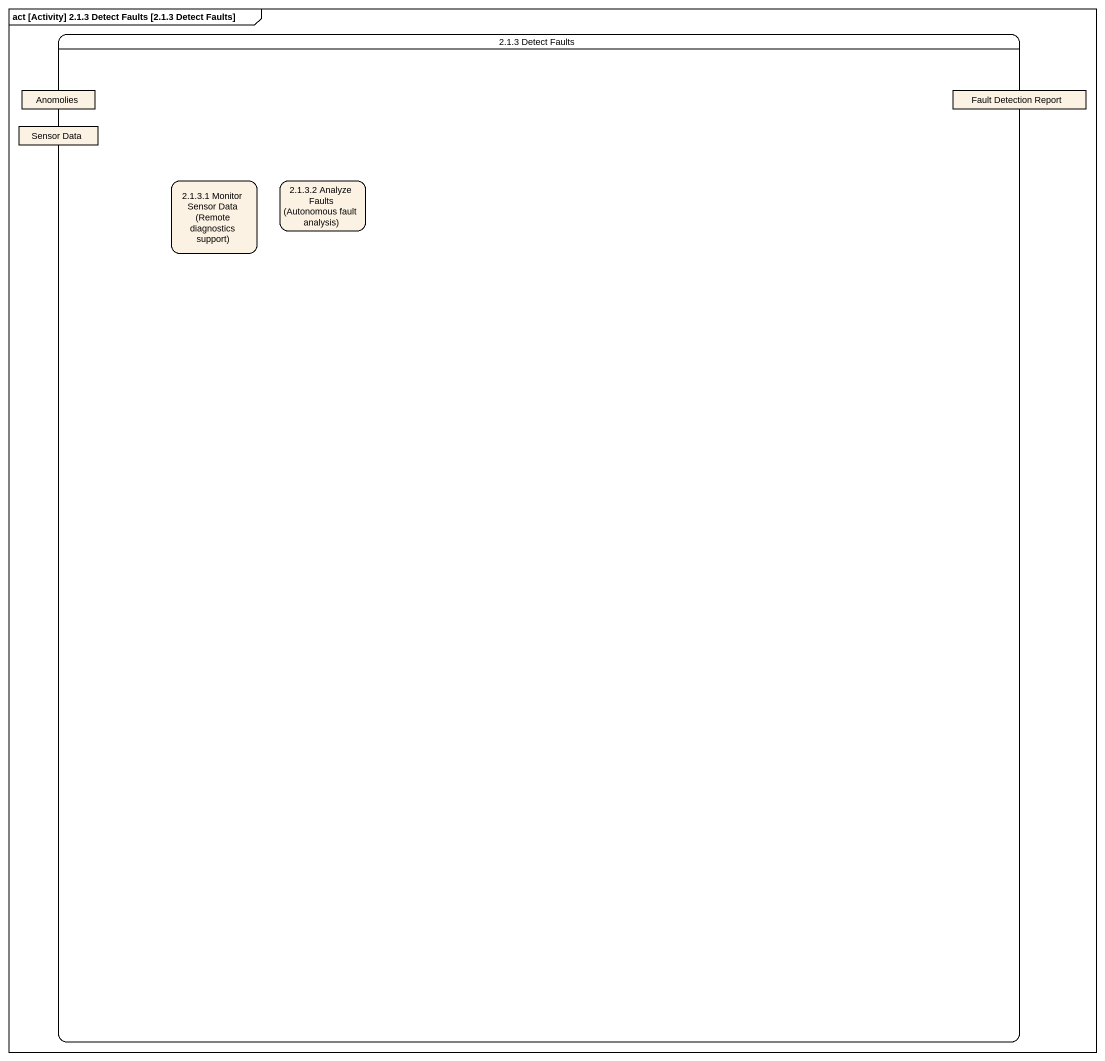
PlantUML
@startuml
mainframe act [Activity] 2.1.3 Detect Faults [2.1.3 Detect Faults]
hide empty description
state "2.1.3 Detect Faults" as s2_1_3_Detect_Faults {
  state "Sensor Data" as Sensor_Data <<object>>
  state Anomolies <<object>>
  state "Fault Detection Report" as Fault_Detection_Report <<object>>
  state "2.1.3.1 Monitor Sensor Data (Remote diagnostics support)" as s2_1_3_1_Monitor_Sensor_Data
  state "2.1.3.2 Analyze Faults (Autonomous fault analysis)" as s2_1_3_2_Analyze_Faults
}
@enduml
